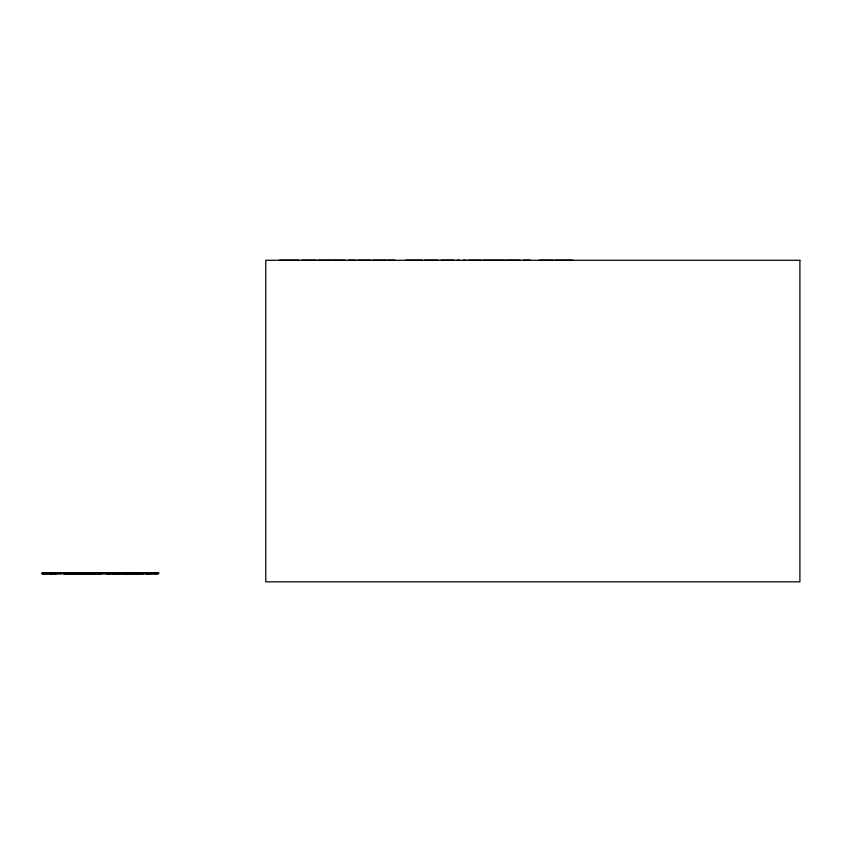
<?xml version="1.0" encoding="UTF-8"?>
<svg xmlns="http://www.w3.org/2000/svg" width="842" height="842" viewBox="0 0 842 842"><rect width="100%" height="100%" fill="white"/><g stroke="black" fill="none" stroke-linecap="round" stroke-linejoin="round"><path stroke-width="1.26" d="M279.407 260.167L298.868 260.167M302.036 260.167L316.045 260.167M318.423 260.167L330.695 260.167M331.801 260.167L345.325 260.167M348.441 260.167L355.65 260.167M357.608 260.167L370.648 260.167M372.543 260.167L386.341 260.167M387.794 260.167L394.677 260.167M405.697 260.167L422.558 260.167M424.642 260.167L438.166 260.167M441.029 260.167L454.059 260.167M457.038 260.167L459.522 260.167M463.258 260.167L465.784 260.167M468.541 260.167L481.214 260.167M483.013 260.167L497.012 260.167M497.938 260.167L504.821 260.167M506.305 260.167L520.103 260.167M523.124 260.167L530.334 260.167M539.417 260.167L553.099 260.167M554.857 260.167L572.686 260.167M158.222 572.844L158.222 573.707M157.717 572.844L157.717 573.707M157.17 572.844L157.17 573.707M156.896 572.844L156.896 573.707M156.665 572.844L156.665 573.707M156.517 572.844L156.559 573.707M156.18 572.844L156.18 573.707M155.707 572.844L155.707 573.707M155.517 572.844L155.433 573.707L155.338 572.844M154.981 572.844L154.896 573.707M154.581 572.844L154.644 573.707M154.328 572.844L154.328 573.707M154.075 572.844L153.991 573.707M153.56 572.844L153.507 573.707M153.044 572.844L152.949 573.707M152.497 572.844L152.497 573.707M152.17 572.844L152.17 573.707M151.76 572.844L151.76 573.707M151.644 572.844L151.613 573.707M151.171 572.844L151.202 573.707M150.707 572.844L150.718 573.707M150.56 572.844L150.56 573.707M149.929 572.844L149.929 573.707M149.55 572.844L149.55 573.707M149.16 572.844L149.16 573.707M148.929 572.844L148.929 573.707M148.76 572.844L148.76 573.707M148.602 572.844L148.602 573.707M148.371 572.844L148.371 573.707M148.192 572.844L148.192 573.707M147.96 572.844L147.96 573.707M147.792 572.844L147.718 573.707M147.613 572.844L147.508 573.707M147.266 572.844L147.266 573.707M147.087 572.844L146.94 573.707M146.792 572.844L146.792 573.707M146.697 572.844L146.613 573.707L146.508 572.844M146.276 572.844L146.403 573.707M145.982 572.844L145.982 573.707M145.771 572.844L145.771 573.707M145.129 572.844L145.129 573.707M144.245 572.844L144.277 573.707M143.624 572.844L143.635 573.707M143.235 572.844L143.235 573.707M142.982 572.844L142.982 573.707M142.382 572.844L142.382 573.707M142.056 572.844L142.182 573.707M141.94 572.844L141.951 573.707M141.698 572.844L141.698 573.707M141.435 572.844L141.435 573.707M141.267 572.844L141.267 573.707M141.035 572.844L141.067 573.707M140.467 572.844L140.467 573.707M140.298 572.844L140.298 573.707M139.867 573.707L139.751 572.844L139.667 573.707M139.119 573.707L139.067 572.844L138.93 573.707M138.593 572.844L138.635 573.707M138.446 572.844L138.404 573.707M138.309 572.844L138.309 573.707M138.088 572.844L138.088 573.707M137.93 572.844L137.888 573.707L137.804 572.844M137.593 573.707L137.499 572.844L137.309 573.707M137.141 573.707L137.12 572.844L136.941 573.707M136.783 572.844L136.783 573.707M136.699 572.844L136.699 573.707M136.257 572.844L136.257 573.707M136.215 572.844L136.215 573.707M135.888 572.844L135.888 573.707M135.636 572.844L135.688 573.707M135.278 572.844L135.278 573.707M135.109 572.844L135.109 573.707M134.625 572.844L134.625 573.707M134.141 572.844L134.141 573.707M133.541 572.844L133.478 573.707M133.236 572.844L133.236 573.707M133.057 572.844L133.036 573.707M132.836 572.844L132.868 573.707M132.573 572.844L132.573 573.707M132.426 572.844L132.436 573.707M132.257 572.844L132.341 573.707M132.089 572.844L132.194 573.707M131.952 572.844L131.973 573.707M131.72 572.844L131.72 573.707M131.373 572.844L131.415 573.707M130.657 572.844L130.742 573.707M130.489 572.844L130.584 573.707M130.373 572.844L130.373 573.707M129.973 572.844L129.973 573.707M129.573 572.844L129.573 573.707L129.51 572.844M129.268 572.844L129.342 573.707M129.131 572.844L129.11 573.707M128.952 572.844L128.952 573.707M128.752 572.844L128.752 573.707M128.363 572.844L128.363 573.707M128.31 572.844L128.31 573.707M128.058 573.707L128.058 572.844L127.942 573.707M127.731 572.844L127.773 573.707M127.5 573.707L127.521 572.844L127.363 573.707M127.226 572.844L127.142 573.707M127.058 572.844L126.995 573.707M126.774 572.844L126.816 573.707M126.742 572.844L126.616 573.707M126.142 572.844L126.142 573.707M125.826 572.844L125.826 573.707M125.479 572.844L125.384 573.707M125.3 572.844L125.3 573.707M125.142 572.844L125.142 573.707M124.795 572.844L124.658 573.707M124.648 572.844L124.605 573.707M124.258 572.844L124.206 573.707M124.027 572.844L124.027 573.707M123.89 572.844L123.911 573.707M123.742 572.844L123.742 573.707M123.458 572.844L123.521 573.707M123.269 572.844L123.427 573.707M123.142 572.844L123.237 573.707M123.048 572.844L122.974 573.707M122.848 572.844L122.774 573.707M122.522 572.844L122.522 573.707M122.227 572.844L122.227 573.707M122.058 572.844L122.058 573.707M121.795 572.844L121.743 573.707M120.964 572.844L120.964 573.707M120.511 572.844L120.459 573.707M120.311 572.844L120.311 573.707M120.153 572.844L120.153 573.707M119.606 572.844L119.743 573.707M119.459 572.844L119.459 573.707M119.28 572.844L119.28 573.707M119.132 572.844L119.132 573.707M118.469 572.844L118.469 573.707M118.248 572.844L118.248 573.707M118.133 572.844L118.133 573.707M117.817 572.844L117.785 573.707M117.627 572.844L117.627 573.707M117.459 572.844L117.459 573.707M117.28 572.844L117.28 573.707M116.975 572.844L116.975 573.707M116.438 572.844L116.512 573.707M116.291 572.844L116.291 573.707M116.07 572.844L116.07 573.707M115.859 572.844L115.859 573.707M115.701 572.844L115.701 573.707M115.428 572.844L115.365 573.707M115.291 572.844L115.301 573.707M114.722 572.844L114.722 573.707M114.501 572.844L114.501 573.707M114.228 572.844L114.228 573.707M114.017 572.844L114.049 573.707M113.523 572.844L113.523 573.707M113.312 572.844L113.312 573.707M112.428 572.844L112.428 573.707M112.333 572.844L112.333 573.707M112.018 572.844L111.965 573.707M111.786 572.844L111.786 573.707M111.344 572.844L111.133 573.707M110.66 572.844L110.66 573.707M110.302 572.844L110.397 573.707M109.965 572.844L109.955 573.707M109.828 572.844L109.828 573.707M109.702 572.844L109.576 573.707L109.439 572.844M108.829 572.844L108.829 573.707M108.176 572.844L108.176 573.707M107.955 572.844L107.955 573.707M107.334 572.844L107.334 573.707M107.176 572.844L107.218 573.707M106.955 572.844L106.955 573.707L106.797 572.844M106.545 572.844L106.545 573.707M106.25 572.844L106.334 573.707M106.166 572.844L106.166 573.707M104.776 572.844L104.776 573.707M104.503 572.844L104.503 573.707M103.861 572.844L103.861 573.707M102.945 572.844L102.977 573.707M102.64 572.844L102.64 573.707M101.566 572.844L101.566 573.707M101.356 572.844L101.356 573.707L101.229 572.844M100.924 572.844L100.924 573.707M100.64 572.844L100.64 573.707M100.566 572.844L100.566 573.707M100.44 572.844L100.44 573.707M100.156 572.844L100.156 573.707M99.524 572.844L99.524 573.707M99.388 572.844L99.251 573.707M99.072 572.844L99.061 573.707L98.967 572.844M98.819 572.844L98.819 573.707M98.546 572.844L98.546 573.707M98.303 572.844L98.303 573.707M98.019 572.844L98.061 573.707M97.735 572.844L97.735 573.707M97.198 572.844L97.198 573.707M96.504 572.844L96.504 573.707M96.251 572.844L96.262 573.707M96.135 572.844L96.167 573.707M96.041 573.707L95.956 572.844L95.767 573.707M95.609 572.844L95.609 573.707M95.462 572.844L95.462 573.707M95.283 572.844L95.262 573.707M95.104 572.844L95.03 573.707M94.872 572.844L94.872 573.707M94.746 572.844L94.746 573.707M94.662 572.844L94.662 573.707M94.367 572.844L94.409 573.707M94.167 572.844L94.293 573.707M94.03 572.844L93.694 573.707M93.494 572.844L93.483 573.707M93.399 572.844L93.399 573.707M93.167 572.844L93.23 573.707M93.02 572.844L92.925 573.707M92.883 572.844L92.736 573.707L92.609 572.844M92.462 572.844L92.473 573.707M92.346 572.844L92.231 573.707M92.167 572.844L92.104 573.707M91.967 573.707L91.883 572.844L91.81 573.707M91.631 572.844L91.546 573.707M91.494 572.844L91.431 573.707M91.273 572.844L91.231 573.707M91.073 572.844L90.989 573.707M90.978 572.844L90.957 573.707M90.662 572.844L90.778 573.707M90.536 572.844L90.504 573.707M90.399 572.844L90.368 573.707M90.22 572.844L90.157 573.707L89.947 572.844M89.799 572.844L89.915 573.707M89.557 572.844L89.452 573.707M89.326 572.844L89.305 573.707M89.168 573.707L89.063 572.844L88.957 573.707M88.757 572.844L88.852 573.707M88.631 572.844L88.631 573.707M88.515 572.844L88.515 573.707M88.221 572.844L88.168 573.707M88.168 572.844L88.021 573.707M87.968 572.844L87.936 573.707M87.673 572.844L87.779 573.707M87.547 572.844L87.547 573.707M87.336 572.844L87.389 573.707M87.147 572.844L87.284 573.707M87 572.844L87.084 573.707M86.852 572.844L86.873 573.707M86.737 573.707L86.631 572.844L86.526 573.707M86.368 572.844L86.368 573.707M86.126 572.844L86.084 573.707M85.747 572.844L85.747 573.707M85.684 572.844L85.316 573.707M85.021 572.844L85.126 573.707M84.884 573.707L84.905 572.844L84.716 573.707M84.495 572.844L84.495 573.707L84.358 572.844M84.2 572.844L84.147 573.707M83.958 573.707L83.821 572.844L83.642 573.707M83.484 572.844L83.484 573.707M83.421 573.707L83.337 572.844L83.147 573.707M82.969 572.844L83.032 573.707M82.821 573.707L82.79 572.844L82.716 573.707M82.527 572.844L82.421 573.707L82.369 572.844M82.127 572.844L82.074 573.707M81.916 572.844L81.927 573.707M81.737 572.844L81.737 573.707L81.537 572.844M81.348 572.844L81.432 573.707M80.979 572.844L81.095 573.707M80.895 572.844L80.895 573.707M80.779 572.844L80.779 573.707M80.327 572.844L80.285 573.707M80.148 572.844L80.148 573.707M80.001 572.844L79.99 573.707M79.843 573.707L79.748 572.844L79.664 573.707M79.474 572.844L79.506 573.707M79.359 572.844L79.337 573.707M79.095 572.844L79.106 573.707M78.948 572.844L78.969 573.707M78.843 572.844L78.748 573.707M78.653 572.844L78.601 573.707L78.401 572.844M78.338 572.844L78.18 573.707M78.032 572.844L78.022 573.707L77.864 572.844M77.464 572.844L77.348 573.707M77.222 572.844L77.159 573.707L77.022 572.844M76.854 572.844L76.811 573.707M76.643 572.844L76.675 573.707M76.517 572.844L76.538 573.707M76.264 572.844L76.359 573.707M76.19 572.844L76.201 573.707M75.948 572.844L76.001 573.707M75.78 572.844L75.875 573.707M75.717 572.844L75.675 573.707M75.37 572.844L75.475 573.707M75.264 572.844L75.285 573.707M75.043 572.844L75.127 573.707M74.906 572.844L74.959 573.707M74.749 572.844L74.801 573.707M74.591 572.844L74.506 573.707L74.475 572.844M74.254 572.844L74.264 573.707M74.012 572.844L74.075 573.707M73.928 572.844L73.801 573.707L73.77 572.844M73.496 572.844L73.454 573.707M73.317 572.844L73.317 573.707L73.086 572.844M72.928 572.844L73.065 573.707M72.654 572.844L72.654 573.707M72.528 572.844L72.423 573.707M72.065 572.844L72.149 573.707M71.696 572.844L71.781 573.707M71.381 572.844L71.381 573.707M71.254 572.844L71.17 573.707L71.149 572.844M70.833 572.844L70.97 573.707M70.686 572.844L70.686 573.707L70.539 572.844M70.444 572.844L70.328 573.707M70.233 572.844L70.254 573.707M69.928 572.844L69.928 573.707M69.844 572.844L69.844 573.707M69.644 573.707L69.644 572.844L69.465 573.707M69.181 572.844L69.139 573.707M68.939 572.844L68.939 573.707M68.76 573.707L68.718 572.844L68.665 573.707M68.37 572.844L68.465 573.707M68.276 572.844L68.328 573.707M68.118 572.844L68.044 573.707M67.939 572.844L67.844 573.707M67.549 572.844L67.549 573.707M67.213 572.844L67.223 573.707M66.95 572.844L66.95 573.707M66.834 572.844L66.834 573.707M66.255 572.844L66.255 573.707M66.086 572.844L66.086 573.707M65.876 572.844L65.876 573.707M65.623 572.844L65.623 573.707M65.487 572.844L65.487 573.707M65.202 572.844L65.202 573.707M64.718 572.844L64.687 573.707M64.518 572.844L64.518 573.707M64.308 572.844L64.297 573.707M64.087 572.844L64.087 573.707M63.876 572.844L63.897 573.707M63.582 572.844L63.487 573.707M61.34 572.844L61.34 573.707M60.298 572.844L60.298 573.707M60.024 572.844L60.087 573.707M59.393 572.844L59.393 573.707M59.024 572.844L59.024 573.707M57.951 572.844L57.951 573.707M57.277 572.844L57.277 573.707M57.119 572.844L57.119 573.707M56.782 572.844L56.782 573.707M56.614 572.844L56.698 573.707M55.772 572.844L55.804 573.707M55.477 572.844L55.477 573.707M55.162 572.844L55.162 573.707M54.993 572.844L54.993 573.707M54.625 572.844L54.551 573.707M54.446 572.844L54.351 573.707M54.298 572.844L54.256 573.707M53.93 572.844L53.93 573.707M53.646 572.844L53.646 573.707M53.204 572.844L53.204 573.707M52.972 572.844L52.972 573.707M52.52 572.844L52.436 573.707M52.299 573.707L52.267 572.844L52.078 573.707M51.951 572.844L51.951 573.707M51.762 572.844L51.741 573.707M51.615 572.844L51.615 573.707M51.215 572.844L51.215 573.707M50.878 572.844L50.878 573.707M50.509 572.844L50.583 573.707M50.183 572.844L50.183 573.707M49.973 572.844L49.973 573.707M49.71 572.844L49.71 573.707M49.289 572.844L49.289 573.707M49.194 573.707L49.131 572.844L48.92 573.707M48.173 572.844L48.173 573.707M47.752 572.844L47.752 573.707M47.468 572.844L47.468 573.707M47.163 572.844L47.163 573.707M46.794 572.844L46.794 573.707M46.689 572.844L46.689 573.707M46.542 572.844L46.542 573.707M46.299 572.844L46.299 573.707M45.868 572.844L45.784 573.707M45.436 572.844L45.436 573.707M44.879 572.844L44.9 573.707M44.71 572.844L44.71 573.707M44.521 572.844L44.626 573.707M44.289 572.844L44.247 573.707M43.816 572.844L43.816 573.707M43.71 572.844L43.658 573.707M43.374 572.844L43.374 573.707M43.184 572.844L43.184 573.707M42.753 572.844L42.753 573.707M42.616 572.844L42.616 573.707M42.51 572.844L42.51 573.707M42.311 572.844L42.3 573.707M799.9 260.273L265.777 260.273L265.777 581.833L799.9 581.833L799.9 260.273M158.675 572.844L42.121 572.844L42.1 573.707L158.675 573.707L158.633 572.844M133.836 573.707L133.815 572.844L133.762 573.707M126.416 573.707L126.416 572.844L126.374 573.707M118.722 573.707L118.722 572.844L118.69 573.707M112.775 573.707L112.733 572.844L112.681 573.707M109.249 573.707L109.249 572.844L109.144 573.707M108.523 573.707L108.523 572.844L108.502 573.707M77.674 573.707L77.653 572.844L77.559 573.707"/></g></svg>
